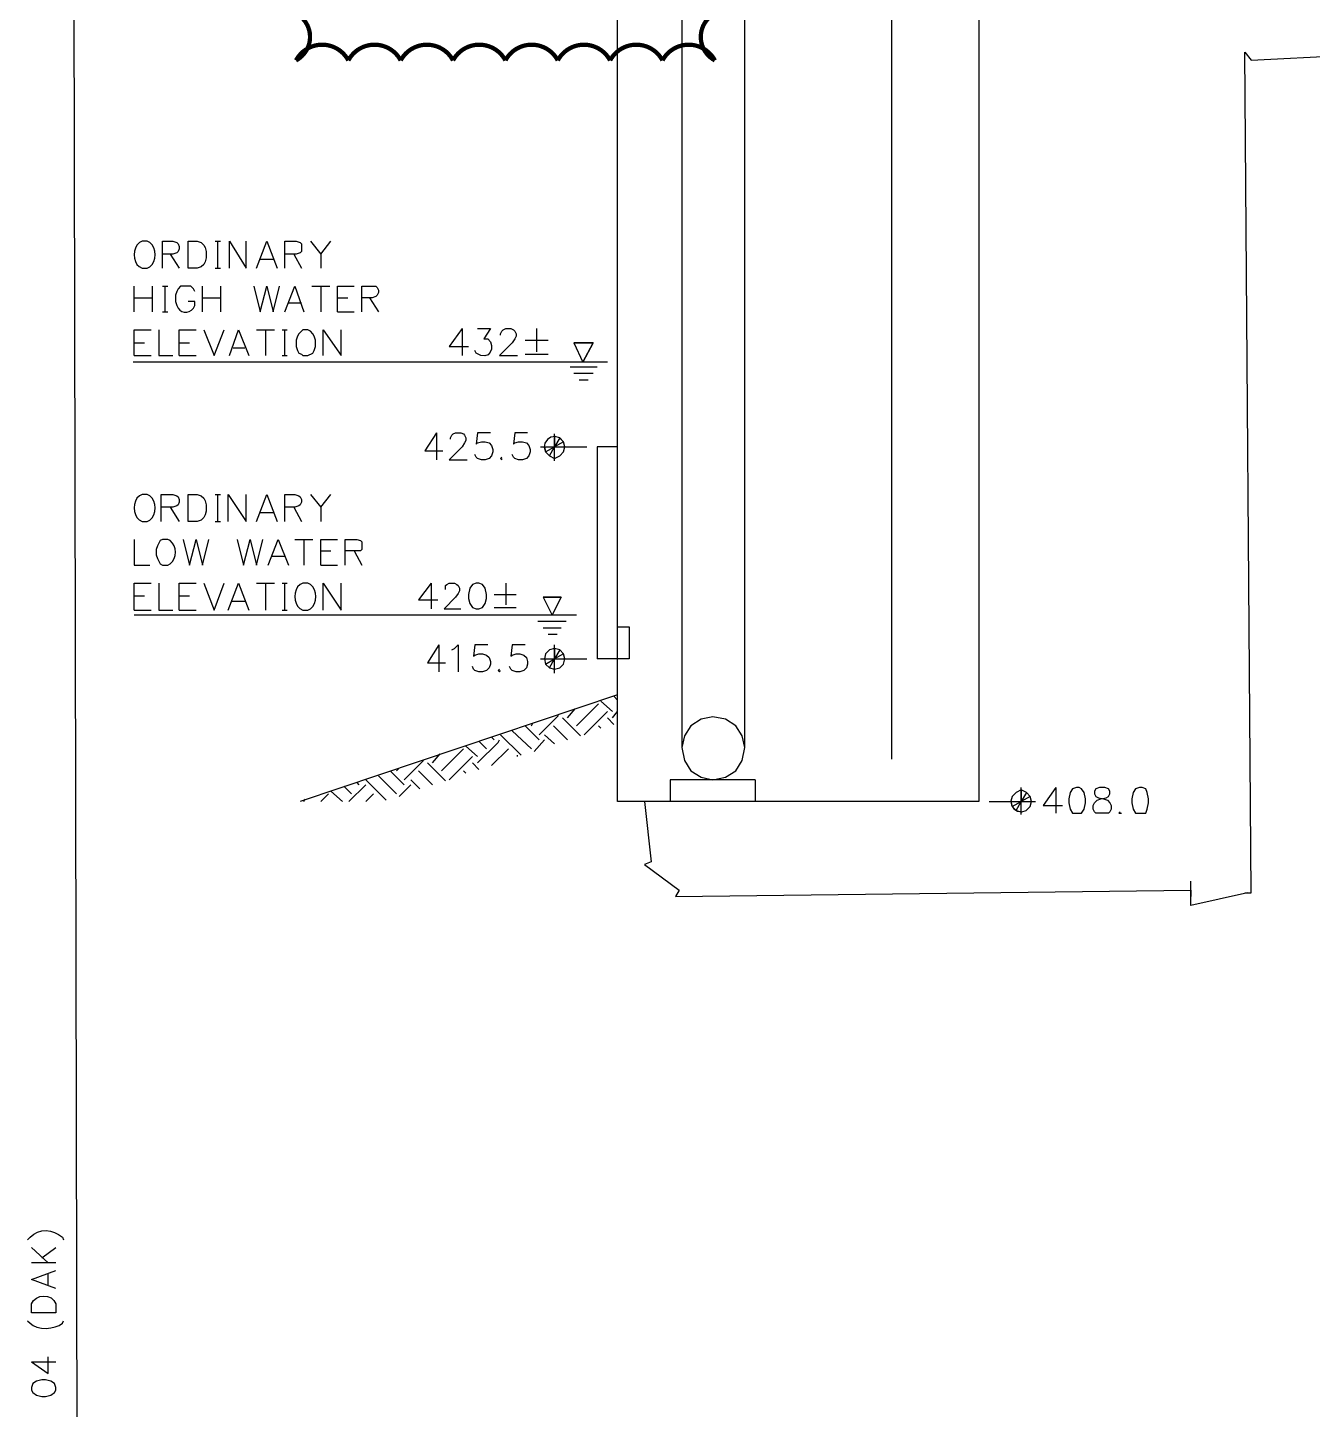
# Model space of a CAD drawing. Header units: metres. Extents: x 45 to 1207, y 17 to 801.
# Drawn here: x 44.9 to 284.8, y 313.4 to 571.5 of the extents above; entities that cross this region are included whole.
import ezdxf

# ---------------------------------------------------------------- set-up
doc = ezdxf.new("R2010")
doc.units = ezdxf.units.M
doc.layers.add('REV-AGENT', color=1, linetype='Continuous')

msp = doc.modelspace()

# ---------------------------------------------------------------- linework, layer by layer
for p, q in [((53.04, 774.48), (54.72, 18.48)), ((53.04, 774.48), (54.72, 18.48)), ((155.04, 426.96), (155.04, 648.72)), ((222.48, 648.72), (222.48, 426.96)), ((167.04, 604.08), (167.04, 437.04)), ((178.8, 437.04), (178.8, 604.08)), ((206.16, 592.32), (206.16, 434.88)), ((273.36, 409.92), (272.16, 566.88)), ((273.36, 409.92), (272.16, 566.88)), ((272.16, 566.88), (273.36, 565.44)), ((272.16, 566.88), (273.36, 565.44)), ((273.36, 565.44), (301.44, 566.88)), ((273.36, 565.44), (301.44, 566.88)), ((66.24, 531.6), (65.76, 531.36)), ((67.2, 531.6), (66.24, 531.6)), ((67.68, 531.36), (67.2, 531.6)), ((70.08, 526.56), (70.08, 531.6)), ((70.08, 531.6), (72, 531.6)), ((72, 531.6), (72.72, 531.36)), ((74.88, 526.56), (74.88, 531.6)), ((74.88, 531.6), (76.56, 531.6)), ((76.56, 531.6), (77.28, 531.36)), ((79.92, 531.6), (80.88, 531.6)), ((80.4, 526.56), (80.4, 531.6)), ((82.56, 526.56), (82.56, 531.6)), ((82.56, 531.6), (85.68, 526.56)), ((85.68, 526.56), (85.68, 531.6)), ((87.6, 526.56), (89.52, 531.6)), ((89.52, 531.6), (91.44, 526.56)), ((92.88, 526.56), (92.88, 531.6)), ((92.88, 531.6), (95.04, 531.6)), ((95.04, 531.6), (95.76, 531.36)), ((97.68, 531.6), (99.6, 529.2)), ((99.6, 529.2), (101.52, 531.6)), ((65.76, 531.36), (65.28, 530.88)), ((72, 529.2), (70.08, 529.2)), ((71.52, 529.2), (73.2, 526.56)), ((72.72, 529.44), (72, 529.2)), ((72.72, 531.36), (72.96, 531.12)), ((72.96, 529.68), (72.72, 529.44)), ((72.96, 531.12), (73.2, 530.64)), ((73.2, 530.16), (72.96, 529.68)), ((73.2, 530.64), (73.2, 530.16)), ((77.28, 531.36), (77.76, 530.88)), ((77.76, 530.88), (78, 530.4)), ((78, 530.4), (78.24, 529.68)), ((78.24, 529.68), (78.24, 528.48)), ((95.04, 529.2), (92.88, 529.2)), ((94.56, 529.2), (96, 526.56)), ((95.76, 529.44), (95.04, 529.2)), ((95.76, 531.36), (96, 531.12)), ((96, 529.68), (95.76, 529.44)), ((96, 531.12), (96, 529.68)), ((99.6, 529.2), (99.6, 526.56)), ((66.24, 526.56), (67.2, 526.56)), ((67.2, 526.56), (67.68, 526.8)), ((76.56, 526.56), (74.88, 526.56)), ((77.28, 526.8), (76.56, 526.56)), ((77.76, 527.28), (77.28, 526.8)), ((78, 527.76), (77.76, 527.28)), ((78.24, 528.48), (78, 527.76)), ((79.92, 526.56), (80.88, 526.56)), ((88.32, 528.24), (90.72, 528.24)), ((64.8, 518.4), (64.8, 523.2)), ((68.16, 523.2), (68.16, 518.4)), ((70.08, 523.2), (71.04, 523.2)), ((70.56, 518.4), (70.56, 523.2)), ((72.72, 522.24), (72.48, 521.52)), ((72.48, 521.52), (72.48, 520.32)), ((72.96, 522.72), (72.72, 522.24)), ((73.44, 523.2), (72.96, 522.72)), ((75.36, 523.2), (73.44, 523.2)), ((75.84, 522.72), (75.36, 523.2)), ((76.08, 522.24), (75.84, 522.72)), ((77.52, 518.4), (77.52, 523.2)), ((80.88, 523.2), (80.88, 518.4)), ((87.12, 523.2), (88.32, 518.4)), ((88.32, 518.4), (89.52, 523.2)), ((89.52, 523.2), (90.72, 518.4)), ((90.72, 518.4), (91.92, 523.2)), ((92.88, 518.4), (94.8, 523.2)), ((94.8, 523.2), (96.48, 518.4)), ((97.92, 523.2), (101.28, 523.2)), ((99.6, 523.2), (99.6, 518.4)), ((102.72, 518.4), (102.72, 523.2)), ((102.72, 523.2), (105.84, 523.2)), ((107.28, 518.4), (107.28, 523.2)), ((107.28, 523.2), (109.92, 523.2)), ((109.92, 521.28), (109.2, 521.04)), ((109.92, 523.2), (110.16, 522.96)), ((110.16, 521.52), (109.92, 521.28)), ((110.16, 522.96), (110.4, 522.48)), ((110.4, 522), (110.16, 521.52)), ((110.4, 522.48), (110.4, 522)), ((64.8, 521.04), (68.16, 521.04)), ((72.48, 520.32), (72.72, 519.6)), ((76.08, 520.32), (74.88, 520.32)), ((75.84, 519.12), (76.08, 519.6)), ((76.08, 519.6), (76.08, 520.32)), ((77.52, 521.04), (80.88, 521.04)), ((93.6, 520.08), (96, 520.08)), ((102.72, 521.04), (104.64, 521.04)), ((109.2, 521.04), (107.28, 521.04)), ((108.72, 521.04), (110.4, 518.4)), ((70.08, 518.4), (71.04, 518.4)), ((102.72, 518.4), (105.84, 518.4)), ((64.8, 510.24), (64.8, 515.04)), ((64.8, 515.04), (67.92, 515.04)), ((69.36, 515.04), (69.36, 510.24)), ((73.2, 510.24), (73.2, 515.04)), ((73.2, 515.04), (76.32, 515.04)), ((77.76, 515.04), (79.68, 510.24)), ((79.68, 510.24), (81.6, 515.04)), ((82.56, 510.24), (84.24, 515.04)), ((84.24, 515.04), (86.16, 510.24)), ((87.6, 515.04), (90.96, 515.04)), ((89.28, 515.04), (89.28, 510.24)), ((92.4, 515.04), (93.36, 515.04)), ((92.88, 510.24), (92.88, 515.04)), ((95.28, 513.84), (95.04, 513.12)), ((95.52, 514.32), (95.28, 513.84)), ((96.24, 515.04), (95.52, 514.32)), ((97.2, 515.04), (96.24, 515.04)), ((97.68, 514.8), (97.2, 515.04)), ((98.16, 514.32), (97.68, 514.8)), ((98.4, 513.84), (98.16, 514.32)), ((98.64, 513.12), (98.4, 513.84)), ((100.08, 510.24), (100.08, 515.04)), ((100.08, 515.04), (103.44, 510.24)), ((103.44, 510.24), (103.44, 515.04)), ((126, 515.28), (123.6, 511.92)), ((126, 515.28), (126, 510.24)), ((128.88, 515.28), (131.28, 515.28)), ((131.28, 515.28), (130.08, 513.36)), ((133.2, 514.32), (133.44, 514.8)), ((133.2, 514.08), (133.2, 514.32)), ((133.44, 514.8), (133.68, 515.04)), ((133.68, 515.04), (134.16, 515.28)), ((134.16, 515.28), (135.12, 515.28)), ((135.12, 515.28), (135.6, 515.04)), ((135.6, 515.04), (135.84, 514.8)), ((135.84, 514.8), (136.08, 514.32)), ((136.08, 513.84), (135.84, 513.36)), ((136.08, 514.32), (136.08, 513.84)), ((139.92, 515.28), (139.92, 510.96)), ((64.8, 512.64), (66.72, 512.64)), ((73.2, 512.64), (75.12, 512.64)), ((83.28, 511.68), (85.44, 511.68)), ((95.04, 513.12), (95.04, 511.92)), ((95.04, 511.92), (95.28, 511.2)), ((95.28, 511.2), (95.52, 510.72)), ((98.16, 510.72), (98.4, 511.2)), ((98.4, 511.2), (98.64, 511.92)), ((98.64, 511.92), (98.64, 513.12)), ((123.6, 511.92), (127.2, 511.92)), ((128.64, 510.72), (128.4, 511.2)), ((130.08, 513.36), (130.8, 513.36)), ((135.36, 512.64), (132.96, 510.24)), ((135.84, 513.36), (135.36, 512.64)), ((137.76, 513.12), (142.08, 513.12)), ((146.88, 512.64), (148.56, 509.04)), ((150.48, 512.64), (146.88, 512.64)), ((146.88, 512.64), (150.48, 512.64)), ((146.88, 512.64), (150.48, 512.64)), ((148.56, 509.04), (150.48, 512.64)), ((150.48, 512.64), (148.56, 509.04)), ((153.12, 509.04), (64.56, 509.04)), ((64.8, 510.24), (67.92, 510.24)), ((69.36, 510.24), (72, 510.24)), ((73.2, 510.24), (76.32, 510.24)), ((92.4, 510.24), (93.36, 510.24)), ((95.52, 510.72), (96, 510.48)), ((96, 510.48), (96.24, 510.24)), ((96.24, 510.24), (97.2, 510.24)), ((97.2, 510.24), (98.16, 510.72)), ((132.96, 510.24), (136.32, 510.24)), ((137.76, 510.48), (142.08, 510.48)), ((151.2, 508.08), (146.16, 508.08)), ((150.48, 506.88), (146.88, 506.88)), ((149.52, 505.68), (147.84, 505.68)), ((121.2, 495.84), (119.04, 492.48)), ((121.2, 495.84), (121.2, 490.8)), ((124.08, 495.36), (124.32, 495.6)), ((124.32, 495.6), (124.8, 495.84)), ((124.8, 495.84), (125.76, 495.84)), ((125.76, 495.84), (126.24, 495.6)), ((126.24, 495.6), (126.48, 495.36)), ((128.88, 495.84), (128.64, 493.68)), ((131.28, 495.84), (128.88, 495.84)), ((135.84, 495.84), (135.6, 493.68)), ((138.24, 495.84), (135.84, 495.84)), ((143.28, 490.56), (143.28, 495.6)), ((126, 493.2), (123.6, 490.8)), ((123.84, 494.88), (124.08, 495.36)), ((123.84, 494.64), (123.84, 494.88)), ((126.48, 493.92), (126, 493.2)), ((126.48, 495.36), (126.72, 494.88)), ((126.72, 494.4), (126.48, 493.92)), ((126.72, 494.88), (126.72, 494.4)), ((128.64, 493.68), (128.88, 493.92)), ((128.88, 493.92), (129.6, 494.16)), ((129.6, 494.16), (130.32, 494.16)), ((130.32, 494.16), (131.04, 493.92)), ((131.04, 493.92), (131.52, 493.44)), ((131.52, 493.44), (131.76, 492.72)), ((135.6, 493.68), (135.84, 493.92)), ((135.84, 493.92), (136.56, 494.16)), ((136.56, 494.16), (137.28, 494.16)), ((137.28, 494.16), (138, 493.92)), ((138, 493.92), (138.48, 493.44)), ((138.48, 493.44), (138.72, 492.72)), ((140.64, 493.2), (145.92, 493.2)), ((141.36, 493.2), (141.6, 492.24)), ((141.6, 492.24), (143.28, 493.2)), ((142.32, 491.52), (143.28, 493.2)), ((144.24, 494.88), (143.28, 495.12)), ((143.28, 495.12), (143.28, 493.2)), ((144.24, 494.88), (143.28, 493.2)), ((144.96, 494.16), (143.28, 493.2)), ((143.28, 493.2), (149.28, 493.2)), ((143.28, 491.04), (143.28, 493.2)), ((144.96, 494.16), (144.24, 494.88)), ((145.2, 493.2), (144.96, 494.16)), ((145.2, 493.2), (144.96, 494.16)), ((144.96, 492.24), (145.2, 493.2)), ((155.04, 493.2), (151.2, 493.2)), ((151.2, 493.2), (151.2, 453.6)), ((119.04, 492.48), (122.4, 492.48)), ((123.6, 490.8), (126.96, 490.8)), ((128.64, 491.28), (128.4, 491.76)), ((128.88, 491.04), (128.64, 491.28)), ((129.6, 490.8), (128.88, 491.04)), ((130.32, 490.8), (129.6, 490.8)), ((131.04, 491.04), (130.32, 490.8)), ((131.52, 491.52), (131.04, 491.04)), ((131.76, 492.24), (131.52, 491.52)), ((131.76, 492.72), (131.76, 492.24)), ((133.44, 491.28), (133.2, 491.04)), ((133.2, 491.04), (133.44, 490.8)), ((133.44, 490.8), (133.44, 491.04)), ((135.6, 491.28), (135.36, 491.76)), ((135.84, 491.04), (135.6, 491.28)), ((136.56, 490.8), (135.84, 491.04)), ((137.28, 490.8), (136.56, 490.8)), ((138, 491.04), (137.28, 490.8)), ((138.48, 491.52), (138, 491.04)), ((138.72, 492.24), (138.48, 491.52)), ((138.72, 492.72), (138.72, 492.24)), ((141.6, 492.24), (142.32, 491.52)), ((142.32, 491.52), (143.28, 491.04)), ((142.32, 491.52), (143.28, 491.04)), ((143.28, 491.04), (144.24, 491.52)), ((144.24, 491.52), (144.96, 492.24)), ((65.76, 484.08), (65.28, 483.6)), ((66.24, 484.32), (65.76, 484.08)), ((67.2, 484.32), (66.24, 484.32)), ((67.68, 484.08), (67.2, 484.32)), ((69.84, 479.28), (69.84, 484.32)), ((69.84, 484.32), (72, 484.32)), ((72, 484.32), (72.72, 484.08)), ((72.72, 484.08), (72.96, 483.84)), ((72.96, 483.84), (73.2, 483.36)), ((73.2, 482.88), (72.96, 482.4)), ((73.2, 483.36), (73.2, 482.88)), ((74.88, 479.28), (74.88, 484.32)), ((74.88, 484.32), (76.56, 484.32)), ((76.56, 484.32), (77.28, 484.08)), ((77.28, 484.08), (77.76, 483.6)), ((77.76, 483.6), (78, 483.12)), ((78, 483.12), (78.24, 482.4)), ((79.92, 484.32), (80.88, 484.32)), ((80.4, 479.28), (80.4, 484.32)), ((82.32, 479.28), (82.32, 484.32)), ((82.32, 484.32), (85.68, 479.28)), ((85.68, 479.28), (85.68, 484.32)), ((87.6, 479.28), (89.52, 484.32)), ((89.52, 484.32), (91.44, 479.28)), ((92.88, 479.28), (92.88, 484.32)), ((92.88, 484.32), (94.8, 484.32)), ((94.8, 484.32), (95.52, 484.08)), ((95.52, 484.08), (95.76, 483.84)), ((95.76, 483.84), (96, 483.36)), ((96, 482.88), (95.76, 482.4)), ((96, 483.36), (96, 482.88)), ((97.68, 484.32), (99.6, 481.92)), ((99.6, 481.92), (101.52, 484.32)), ((72, 481.92), (69.84, 481.92)), ((71.52, 481.92), (73.2, 479.28)), ((72.72, 482.16), (72, 481.92)), ((72.96, 482.4), (72.72, 482.16)), ((77.76, 480), (77.28, 479.52)), ((78, 480.48), (77.76, 480)), ((78.24, 481.2), (78, 480.48)), ((78.24, 482.4), (78.24, 481.2)), ((88.32, 480.96), (90.72, 480.96)), ((94.8, 481.92), (92.88, 481.92)), ((94.56, 481.92), (96, 479.28)), ((95.52, 482.16), (94.8, 481.92)), ((95.76, 482.4), (95.52, 482.16)), ((99.6, 481.92), (99.6, 479.28)), ((66.24, 479.28), (67.2, 479.28)), ((67.2, 479.28), (67.68, 479.52)), ((76.56, 479.28), (74.88, 479.28)), ((77.28, 479.52), (76.56, 479.28)), ((79.92, 479.28), (80.88, 479.28)), ((64.8, 475.92), (64.8, 471.12)), ((69.6, 475.68), (69.12, 474.72)), ((70.08, 475.92), (69.6, 475.68)), ((71.04, 475.92), (70.08, 475.92)), ((71.52, 475.68), (71.04, 475.92)), ((73.92, 475.92), (75.12, 471.12)), ((75.12, 471.12), (76.32, 475.92)), ((76.32, 475.92), (77.52, 471.12)), ((77.52, 471.12), (78.72, 475.92)), ((84, 475.92), (85.2, 471.12)), ((85.2, 471.12), (86.4, 475.92)), ((86.4, 475.92), (87.6, 471.12)), ((87.6, 471.12), (88.8, 475.92)), ((89.76, 471.12), (91.68, 475.92)), ((91.68, 475.92), (93.6, 471.12)), ((94.8, 475.92), (98.16, 475.92)), ((96.48, 475.92), (96.48, 471.12)), ((99.6, 471.12), (99.6, 475.92)), ((99.6, 475.92), (102.72, 475.92)), ((104.16, 471.12), (104.16, 475.92)), ((104.16, 475.92), (106.32, 475.92)), ((106.32, 475.92), (107.04, 475.68)), ((107.04, 475.68), (107.28, 475.44)), ((107.28, 475.44), (107.28, 474)), ((69.12, 474.72), (68.88, 474)), ((68.88, 474), (68.88, 473.04)), ((68.88, 473.04), (69.12, 472.32)), ((69.12, 472.32), (69.6, 471.36)), ((90.48, 472.8), (92.88, 472.8)), ((99.6, 473.76), (101.52, 473.76)), ((107.04, 473.76), (104.16, 473.76)), ((105.84, 473.76), (107.28, 471.12)), ((107.28, 474), (107.04, 473.76)), ((64.8, 471.12), (67.68, 471.12)), ((69.6, 471.36), (70.08, 471.12)), ((70.08, 471.12), (71.04, 471.12)), ((71.04, 471.12), (71.52, 471.36)), ((99.6, 471.12), (102.72, 471.12)), ((64.8, 462.72), (64.8, 467.76)), ((64.8, 467.76), (67.92, 467.76)), ((69.36, 467.76), (69.36, 462.72)), ((73.2, 462.72), (73.2, 467.76)), ((73.2, 467.76), (76.32, 467.76)), ((77.76, 467.76), (79.68, 462.72)), ((79.68, 462.72), (81.6, 467.76)), ((82.32, 462.72), (84.24, 467.76)), ((84.24, 467.76), (86.16, 462.72)), ((87.6, 467.76), (90.96, 467.76)), ((89.28, 467.76), (89.28, 462.72)), ((92.4, 467.76), (93.36, 467.76)), ((92.88, 462.72), (92.88, 467.76)), ((95.76, 467.52), (95.28, 467.04)), ((96.24, 467.76), (95.76, 467.52)), ((97.2, 467.76), (96.24, 467.76)), ((97.68, 467.52), (97.2, 467.76)), ((100.08, 462.72), (100.08, 467.76)), ((100.08, 467.76), (103.44, 462.72)), ((103.44, 462.72), (103.44, 467.76)), ((120.24, 467.76), (117.84, 464.64)), ((120.24, 467.76), (120.24, 462.96)), ((122.88, 467.28), (123.12, 467.52)), ((122.88, 466.56), (122.88, 467.28)), ((123.12, 467.52), (123.6, 467.76)), ((123.6, 467.76), (124.56, 467.76)), ((124.56, 467.76), (125.04, 467.52)), ((125.04, 467.52), (125.28, 467.28)), ((125.28, 467.28), (125.52, 466.8)), ((127.92, 467.52), (127.44, 466.8)), ((128.64, 467.76), (127.92, 467.52)), ((129.12, 467.76), (128.64, 467.76)), ((129.84, 467.52), (129.12, 467.76)), ((130.32, 466.8), (129.84, 467.52)), ((134.16, 467.76), (134.16, 463.68)), ((64.8, 465.36), (66.72, 465.36)), ((73.2, 465.36), (75.12, 465.36)), ((117.84, 464.64), (121.44, 464.64)), ((124.8, 465.12), (122.64, 462.96)), ((125.28, 465.84), (124.8, 465.12)), ((125.52, 466.32), (125.28, 465.84)), ((125.52, 466.8), (125.52, 466.32)), ((127.44, 466.8), (127.2, 465.6)), ((127.2, 465.6), (127.2, 464.88)), ((127.2, 464.88), (127.44, 463.92)), ((130.56, 465.6), (130.32, 466.8)), ((130.32, 463.92), (130.56, 464.88)), ((130.56, 464.88), (130.56, 465.6)), ((132, 465.6), (136.08, 465.6)), ((141.12, 465.12), (142.8, 461.76)), ((144.48, 465.12), (141.12, 465.12)), ((141.12, 465.12), (144.48, 465.12)), ((141.12, 465.12), (144.48, 465.12)), ((142.8, 461.76), (144.48, 465.12)), ((144.48, 465.12), (142.8, 461.76)), ((64.8, 462.72), (67.92, 462.72)), ((69.36, 462.72), (72, 462.72)), ((73.2, 462.72), (76.32, 462.72)), ((83.04, 464.4), (85.44, 464.4)), ((92.4, 462.72), (93.36, 462.72)), ((96.24, 462.72), (97.2, 462.72)), ((97.2, 462.72), (97.68, 462.96)), ((122.64, 462.96), (125.76, 462.96)), ((127.44, 463.92), (127.92, 463.2)), ((127.92, 463.2), (128.64, 462.96)), ((128.64, 462.96), (129.12, 462.96)), ((129.12, 462.96), (129.84, 463.2)), ((129.84, 463.2), (130.32, 463.92)), ((132, 463.2), (136.08, 463.2)), ((147.36, 461.76), (64.8, 461.76)), ((145.44, 460.56), (140.16, 460.56)), ((144.48, 459.36), (141.12, 459.36)), ((155.04, 459.6), (157.2, 459.6)), ((157.2, 459.6), (157.2, 453.6)), ((143.76, 458.16), (142.08, 458.16)), ((121.68, 456.24), (119.52, 452.88)), ((121.68, 456.24), (121.68, 451.2)), ((124.08, 455.28), (124.56, 455.52)), ((124.56, 455.52), (125.28, 456.24)), ((125.28, 456.24), (125.28, 451.2)), ((128.4, 456.24), (128.16, 454.08)), ((128.16, 454.08), (128.4, 454.32)), ((130.8, 456.24), (128.4, 456.24)), ((128.4, 454.32), (129.12, 454.56)), ((129.12, 454.56), (129.84, 454.56)), ((129.84, 454.56), (130.56, 454.32)), ((130.56, 454.32), (131.04, 453.84)), ((135.36, 456.24), (135.12, 454.08)), ((135.12, 454.08), (135.36, 454.32)), ((137.76, 456.24), (135.36, 456.24)), ((135.36, 454.32), (136.08, 454.56)), ((136.08, 454.56), (136.8, 454.56)), ((136.8, 454.56), (137.52, 454.32)), ((137.52, 454.32), (138, 453.84)), ((141.6, 454.56), (141.36, 453.6)), ((142.32, 455.28), (141.6, 454.56)), ((143.28, 455.52), (142.32, 455.28)), ((143.28, 450.96), (143.28, 456.24)), ((144.24, 455.28), (143.28, 455.52)), ((144.24, 455.28), (143.28, 455.52)), ((143.28, 455.52), (143.28, 453.6)), ((144.24, 455.28), (143.28, 453.6)), ((144.96, 454.56), (143.28, 453.6)), ((144.96, 454.56), (144.24, 455.28)), ((144.96, 454.56), (144.24, 455.28)), ((145.2, 453.6), (144.96, 454.56)), ((145.2, 453.6), (144.96, 454.56)), ((119.52, 452.88), (122.88, 452.88)), ((128.16, 451.68), (127.92, 452.16)), ((128.4, 451.44), (128.16, 451.68)), ((131.04, 451.92), (130.56, 451.44)), ((131.04, 453.84), (131.28, 453.12)), ((131.28, 452.64), (131.04, 451.92)), ((131.28, 453.12), (131.28, 452.64)), ((132.96, 451.68), (132.72, 451.44)), ((135.12, 451.68), (134.88, 452.16)), ((135.36, 451.44), (135.12, 451.68)), ((138, 451.92), (137.52, 451.44)), ((138, 453.84), (138.24, 453.12)), ((138.24, 452.64), (138, 451.92)), ((138.24, 453.12), (138.24, 452.64)), ((140.64, 453.6), (145.92, 453.6)), ((141.36, 453.6), (141.6, 452.64)), ((141.36, 453.6), (141.6, 452.64)), ((141.6, 452.64), (143.28, 453.6)), ((141.6, 452.64), (142.32, 451.92)), ((141.6, 452.64), (142.32, 451.92)), ((142.32, 451.92), (143.28, 453.6)), ((142.32, 451.92), (143.28, 451.68)), ((142.32, 451.92), (143.28, 451.68)), ((143.28, 451.68), (143.28, 453.6)), ((143.28, 453.6), (149.28, 453.6)), ((143.28, 451.68), (144.24, 451.92)), ((144.24, 451.92), (144.96, 452.64)), ((144.96, 452.64), (145.2, 453.6)), ((157.2, 453.6), (151.2, 453.6)), ((129.12, 451.2), (128.4, 451.44)), ((129.84, 451.2), (129.12, 451.2)), ((130.56, 451.44), (129.84, 451.2)), ((132.72, 451.44), (132.96, 451.2)), ((132.96, 451.2), (133.2, 451.44)), ((136.08, 451.2), (135.36, 451.44)), ((136.8, 451.2), (136.08, 451.2)), ((137.52, 451.44), (136.8, 451.2)), ((155.04, 446.88), (95.76, 426.96)), ((155.04, 445.92), (154.32, 446.64)), ((145.68, 442.56), (147.12, 444.24)), ((147.36, 441.12), (151.44, 445.2)), ((154.08, 443.76), (151.92, 445.68)), ((138.96, 441.12), (139.2, 441.6)), ((140.4, 439.44), (144, 443.04)), ((148.08, 439.2), (144.72, 442.56)), ((148.8, 439.44), (153.12, 443.76)), ((154.32, 441.36), (153.12, 442.56)), ((154.08, 442.56), (155.04, 443.76)), ((170.64, 442.32), (168.72, 441.12)), ((172.8, 442.8), (170.64, 442.32)), ((175.2, 442.32), (172.8, 442.8)), ((177.12, 441.12), (175.2, 442.32)), ((132, 438.48), (131.52, 438.96)), ((137.04, 435.6), (133.2, 439.44)), ((138.96, 436.8), (135.36, 440.16)), ((140.4, 438.48), (137.76, 441.12)), ((143.28, 437.76), (141.36, 439.44)), ((145.68, 438.48), (143.04, 441.12)), ((151.92, 440.64), (151.44, 441.12)), ((167.52, 439.2), (167.04, 437.04)), ((168.72, 441.12), (167.52, 439.2)), ((178.32, 439.2), (177.12, 441.12)), ((178.8, 437.04), (178.32, 439.2)), ((122.16, 432.72), (126.24, 436.8)), ((128.88, 435.36), (126.72, 437.28)), ((128.88, 434.16), (132.72, 438)), ((130.56, 436.8), (129.12, 438.24)), ((131.52, 433.68), (134.64, 436.8)), ((132.72, 438), (132.96, 438.48)), ((139.44, 436.32), (141.36, 438.48)), ((167.04, 437.04), (167.52, 434.64)), ((178.32, 434.64), (178.8, 437.04)), ((115.2, 431.04), (118.8, 434.64)), ((122.88, 430.8), (119.52, 434.16)), ((120.48, 434.16), (121.92, 435.84)), ((123.6, 431.04), (127.92, 435.36)), ((129.12, 432.96), (127.92, 434.16)), ((136.32, 435.36), (136.32, 435.6)), ((167.52, 434.64), (168.72, 432.72)), ((177.12, 432.72), (178.32, 434.64)), ((111.84, 427.2), (108, 431.04)), ((113.76, 428.4), (110.4, 431.76)), ((115.2, 430.08), (112.56, 432.72)), ((113.76, 432.72), (114.24, 433.2)), ((118.08, 429.36), (116.4, 431.04)), ((120.48, 430.08), (117.84, 432.72)), ((126.72, 432.24), (126.24, 432.72)), ((180.72, 431.04), (164.88, 431.04)), ((164.88, 431.04), (164.88, 426.96)), ((168.72, 432.72), (170.64, 431.52)), ((170.64, 431.52), (172.8, 431.04)), ((172.8, 431.04), (175.2, 431.52)), ((175.2, 431.52), (177.12, 432.72)), ((180.72, 431.04), (180.72, 426.96)), ((99.6, 426.96), (101.04, 428.4)), ((103.68, 426.96), (101.52, 428.88)), ((105.36, 428.4), (103.92, 429.84)), ((104.88, 426.96), (108, 430.08)), ((106.8, 430.08), (106.32, 430.56)), ((108, 426.96), (109.44, 428.4)), ((114.24, 427.92), (116.4, 430.08)), ((230.4, 429.12), (229.44, 428.64)), ((230.4, 424.56), (230.4, 429.6)), ((231.36, 428.64), (230.4, 429.12)), ((231.36, 428.64), (230.4, 429.12)), ((230.4, 429.12), (230.4, 426.96)), ((231.36, 428.64), (230.4, 426.96)), ((232.08, 427.92), (231.36, 428.64)), ((232.08, 427.92), (231.36, 428.64)), ((236.88, 429.6), (234.48, 426.24)), ((236.88, 429.6), (236.88, 424.8)), ((239.52, 428.64), (239.28, 427.44)), ((240, 429.36), (239.52, 428.64)), ((240.72, 429.6), (240, 429.36)), ((241.2, 429.6), (240.72, 429.6)), ((241.68, 429.36), (241.2, 429.6)), ((242.16, 428.64), (241.68, 429.36)), ((242.4, 427.44), (242.16, 428.64)), ((244.32, 429.36), (244.08, 428.88)), ((244.08, 428.88), (244.08, 428.4)), ((244.08, 428.4), (244.32, 427.92)), ((245.04, 429.6), (244.32, 429.36)), ((246, 429.6), (245.04, 429.6)), ((246.72, 429.36), (246, 429.6)), ((246.96, 428.88), (246.72, 429.36)), ((246.72, 427.92), (246.96, 428.4)), ((246.96, 428.4), (246.96, 428.88)), ((251.28, 428.64), (251.04, 427.44)), ((251.76, 429.36), (251.28, 428.64)), ((252.48, 429.6), (251.76, 429.36)), ((252.96, 429.6), (252.48, 429.6)), ((253.68, 429.36), (252.96, 429.6)), ((253.92, 428.64), (253.68, 429.36)), ((254.16, 427.44), (253.92, 428.64)), ((96.48, 426.96), (96.72, 427.44)), ((222.48, 426.96), (155.04, 426.96)), ((161.28, 426.96), (160.08, 426.96)), ((160.08, 426.96), (161.28, 415.68)), ((160.08, 426.96), (161.28, 415.68)), ((224.4, 426.96), (229.44, 426.96)), ((227.76, 426.96), (233.04, 426.96)), ((228.48, 426.96), (228.72, 426)), ((228.72, 426), (230.4, 426.96)), ((228.72, 426), (229.44, 425.28)), ((229.44, 425.28), (230.4, 426.96)), ((232.08, 427.92), (230.4, 426.96)), ((230.4, 425.04), (230.4, 426.96)), ((232.32, 426.96), (232.08, 427.92)), ((232.32, 426.96), (232.08, 427.92)), ((232.08, 426), (232.32, 426.96)), ((234.48, 426.24), (238.08, 426.24)), ((239.28, 427.44), (239.28, 426.72)), ((239.28, 426.72), (239.52, 425.52)), ((242.16, 425.52), (242.4, 426.72)), ((242.4, 426.72), (242.4, 427.44)), ((243.84, 426.24), (244.08, 426.72)), ((243.84, 425.52), (243.84, 426.24)), ((244.08, 426.72), (244.56, 427.2)), ((244.32, 427.92), (244.8, 427.68)), ((244.56, 427.2), (245.28, 427.44)), ((244.8, 427.68), (245.76, 427.44)), ((245.28, 427.44), (246.24, 427.68)), ((245.76, 427.44), (246.48, 427.2)), ((246.24, 427.68), (246.72, 427.92)), ((246.48, 427.2), (246.96, 426.72)), ((246.96, 426.72), (247.2, 426.24)), ((247.2, 426.24), (247.2, 425.52)), ((251.04, 427.44), (251.04, 426.72)), ((251.04, 426.72), (251.28, 425.52)), ((253.92, 425.52), (254.16, 426.72)), ((254.16, 426.72), (254.16, 427.44)), ((229.44, 425.28), (230.4, 425.04)), ((239.52, 425.52), (240, 424.8)), ((240, 424.8), (241.68, 424.8)), ((241.68, 424.8), (242.16, 425.52)), ((244.08, 425.04), (243.84, 425.52)), ((244.32, 424.8), (244.08, 425.04)), ((246.72, 424.8), (244.32, 424.8)), ((246.96, 425.04), (246.72, 424.8)), ((247.2, 425.52), (246.96, 425.04)), ((248.88, 425.04), (248.64, 424.8)), ((248.64, 424.8), (249.12, 424.8)), ((251.28, 425.52), (251.76, 424.8)), ((251.76, 424.8), (253.68, 424.8)), ((253.68, 424.8), (253.92, 425.52)), ((161.28, 415.68), (160.08, 415.2)), ((161.28, 415.68), (160.08, 415.2)), ((160.08, 415.2), (166.56, 410.4)), ((160.08, 415.2), (166.56, 410.4)), ((166.56, 410.4), (165.84, 409.2)), ((166.56, 410.4), (165.84, 409.2)), ((165.84, 409.2), (262.08, 410.4)), ((165.84, 409.2), (262.08, 410.4)), ((262.08, 407.52), (262.08, 412.08)), ((262.08, 410.4), (262.08, 409.2)), ((272.64, 409.92), (262.08, 407.52)), ((272.16, 409.92), (273.36, 409.92)), ((44.88, 345.12), (45.36, 345.6)), ((45.6, 343.68), (48.72, 340.8)), ((47.52, 341.76), (50.16, 343.68)), ((51.36, 345.6), (51.6, 345.12)), ((50.16, 340.8), (45.6, 340.8)), ((45.6, 337.68), (50.16, 339.36)), ((48.72, 336.72), (48.72, 338.88)), ((50.16, 336), (45.6, 337.68)), ((45.6, 331.44), (45.6, 333.12)), ((50.16, 333.12), (50.16, 331.44)), ((50.16, 331.44), (45.6, 331.44)), ((44.88, 330), (45.36, 329.52)), ((51.36, 329.52), (51.6, 330)), ((48.72, 320.16), (48.72, 323.28)), ((45.6, 322.32), (48.72, 320.16)), ((45.6, 322.32), (50.16, 322.32)), ((45.84, 318.24), (45.6, 317.52)), ((45.6, 317.52), (45.6, 317.04)), ((46.56, 318.72), (45.84, 318.24)), ((47.52, 318.96), (46.56, 318.72)), ((48.24, 318.96), (47.52, 318.96)), ((49.2, 318.72), (48.24, 318.96)), ((49.92, 318.24), (49.2, 318.72)), ((50.16, 317.52), (49.92, 318.24)), ((50.16, 317.04), (50.16, 317.52)), ((45.6, 317.04), (45.84, 316.56)), ((45.84, 316.56), (46.56, 316.08)), ((46.56, 316.08), (47.52, 315.84)), ((47.52, 315.84), (48.24, 315.84)), ((48.24, 315.84), (49.2, 316.08)), ((49.2, 316.08), (49.92, 316.56)), ((49.92, 316.56), (50.16, 317.04))]:
    msp.add_line(p, q)
for points in [[(65.28, 530.88), (64.99, 530.33), (64.82, 529.72), (64.76, 529.07), (64.82, 528.42), (64.99, 527.82), (65.29, 527.28), (65.7, 526.85), (66.24, 526.56)], [(67.68, 526.8), (68.12, 527.25), (68.44, 527.81), (68.63, 528.43), (68.69, 529.08), (68.63, 529.73), (68.44, 530.36), (68.12, 530.91), (67.68, 531.36)], [(72.72, 519.6), (72.96, 519.12), (73.29, 518.75), (73.69, 518.49), (74.13, 518.35), (74.58, 518.34), (75.04, 518.46), (75.46, 518.72), (75.84, 519.12)], [(130.8, 513.36), (131.3, 512.79), (131.52, 512.14), (131.5, 511.47), (131.27, 510.87), (130.84, 510.41), (130.24, 510.18), (129.5, 510.26), (128.64, 510.72)], [(144.96, 494.16), (144.19, 494.89), (143.37, 495.14), (142.58, 495), (141.92, 494.56), (141.48, 493.9), (141.34, 493.11), (141.59, 492.29), (142.32, 491.52)], [(65.28, 483.6), (64.99, 483.05), (64.82, 482.44), (64.76, 481.79), (64.82, 481.14), (64.99, 480.54), (65.29, 480), (65.7, 479.57), (66.24, 479.28)], [(67.68, 479.52), (68.12, 479.97), (68.44, 480.53), (68.63, 481.15), (68.69, 481.8), (68.63, 482.45), (68.44, 483.08), (68.12, 483.63), (67.68, 484.08)], [(71.52, 471.36), (71.95, 471.8), (72.26, 472.32), (72.45, 472.91), (72.51, 473.52), (72.45, 474.13), (72.26, 474.72), (71.95, 475.24), (71.52, 475.68)], [(97.68, 462.96), (98.12, 463.41), (98.44, 463.97), (98.63, 464.59), (98.69, 465.24), (98.63, 465.89), (98.44, 466.52), (98.12, 467.07), (97.68, 467.52)], [(95.28, 467.04), (94.99, 466.49), (94.82, 465.88), (94.76, 465.23), (94.82, 464.58), (94.99, 463.98), (95.29, 463.44), (95.7, 463.01), (96.24, 462.72)], [(229.44, 428.64), (228.71, 427.87), (228.46, 427.05), (228.6, 426.26), (229.04, 425.6), (229.7, 425.16), (230.49, 425.02), (231.31, 425.27), (232.08, 426)], [(45.36, 345.6), (46.01, 346.17), (46.74, 346.56), (47.51, 346.77), (48.32, 346.82), (49.13, 346.71), (49.92, 346.46), (50.67, 346.09), (51.36, 345.6)], [(45.6, 333.12), (45.97, 333.76), (46.52, 334.22), (47.18, 334.5), (47.9, 334.6), (48.61, 334.52), (49.27, 334.25), (49.8, 333.78), (50.16, 333.12)], [(45.36, 329.52), (45.91, 329.08), (46.62, 328.78), (47.44, 328.61), (48.31, 328.57), (49.19, 328.65), (50.03, 328.84), (50.77, 329.13), (51.36, 329.52)]]:
    msp.add_lwpolyline(points)
at = {"layer": 'REV-AGENT', "const_width": 0.8}
msp.add_lwpolyline([(94.98, 574.14, -0.6), (94.98, 565.37, -0.6), (104.76, 565.37, -0.6), (114.54, 565.37, -0.6), (124.31, 565.37, -0.6), (134.09, 565.37, -0.6), (143.87, 565.37, -0.6), (153.64, 565.37, -0.6), (163.42, 565.37, -0.6), (173.2, 565.37, -0.6), (173.2, 574.14, -0.6)], format="xyb", dxfattribs=at)

doc.saveas('drawing.dxf')
